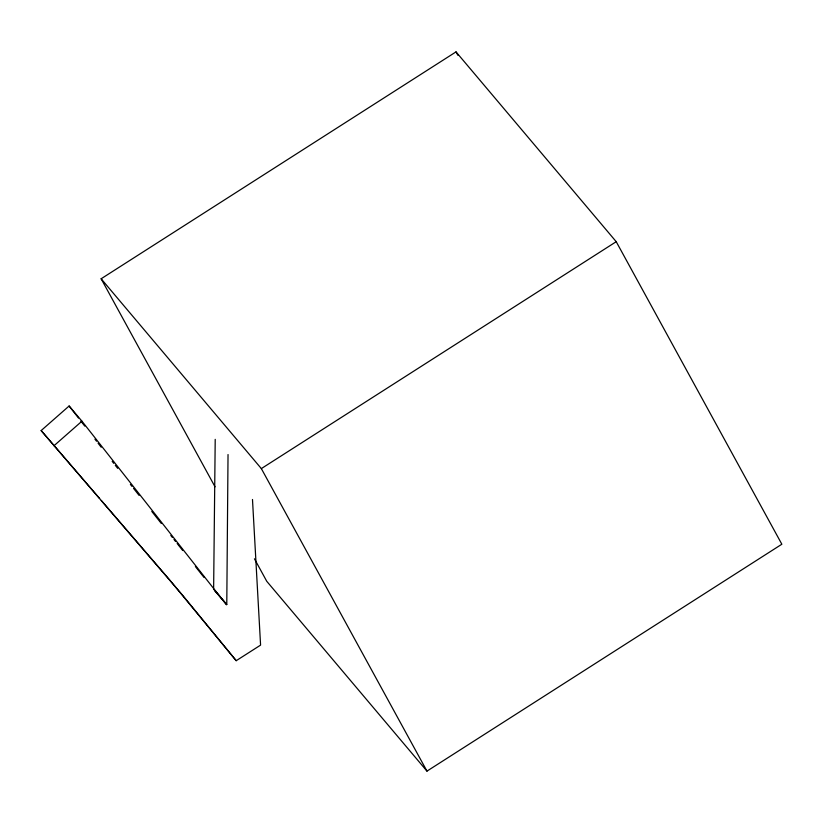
<?xml version="1.0" encoding="UTF-8"?>
<svg xmlns="http://www.w3.org/2000/svg" width="823" height="823" viewBox="0 0 823 823"><rect width="100%" height="100%" fill="white"/><g stroke="black" fill="none" stroke-linecap="round" stroke-linejoin="round"><path stroke-width="1.23" d="M215.214 439.359L213.62 589.566M214.422 590.513L226.778 604.535L228.033 454.543M252.486 499.479L260.582 645.119L236.211 660.694L182.583 595.214L41.15 430.573L69.122 405.996L81.94 421.181L226.438 604.751M53.968 445.757L81.94 421.181M215.05 486.825L101.136 278.771L456.014 51.88L616.221 241.695L781.85 544.229L426.972 771.12L266.765 581.305L254.451 558.807M101.136 278.771L261.344 468.596L616.221 241.695M41.15 430.573L99.614 498.512M101.28 500.456L169.764 580.03L236.211 660.694M214.762 590.297L226.778 604.535M115.313 465.345L117.699 468.349M130.384 484.377L131.968 486.383M133.552 488.389L139.097 495.395M151.782 511.422L161.298 523.449M170.814 535.464L172.398 537.47M173.982 539.476L175.566 541.483M177.151 543.478L182.696 550.494M195.38 566.522L204.104 577.54M69.122 405.996L78.514 418.063M80.87 421.088L84.779 426.119M94.954 439.194L96.517 441.2M98.091 443.216L101.219 447.239M112.175 461.322L113.739 463.339M456.014 51.88L457.855 55.254M261.344 468.596L426.972 771.12"/></g></svg>
